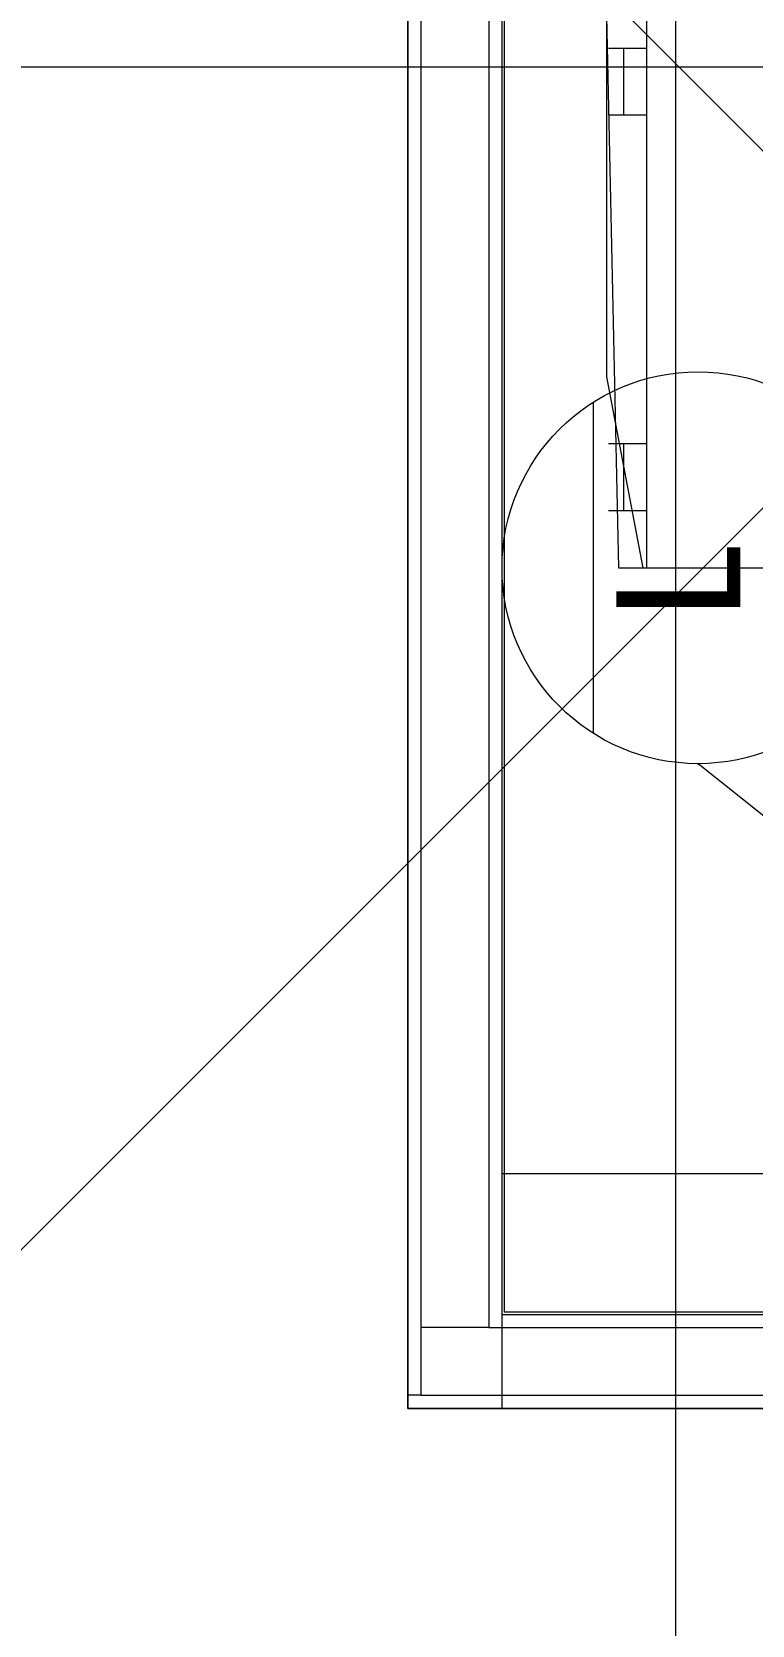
# Model space of a CAD drawing. Units: millimetres at full size, sheet at 1:100. Extents: x 3352 to 127672, y -40372 to 101181.
# Drawn here: x 66946 to 67635, y -5070 to -3545 of the extents above; entities that cross this region are included whole.
import ezdxf
from ezdxf.enums import TextEntityAlignment as Align

# ---------------------------------------------------------------- set-up
doc = ezdxf.new("R2010")
doc.units = ezdxf.units.MM
doc.header["$LTSCALE"] = 100
doc.layers.add('0-0', color=134, linetype='Continuous', lineweight=18)
doc.styles.add('ＭＳ ゴシック', font='')
doc.styles.get('ＭＳ ゴシック').set_extended_font_data('MS Gothic')

msp = doc.modelspace()

# ---------------------------------------------------------------- linework, layer by layer
at = {"layer": '0-0', "color": 3}
for p, q in [((67306, 5439.2), (67306, -4862.4)), ((67398, 5439.2), (67398, -4770.4)), ((69634.9, -4770.4), (67398, -4770.4)), ((69634.9, -4862.4), (67306, -4862.4))]:
    msp.add_line(p, q, dxfattribs=at)
at = {"layer": '0-0', "color": 5}
for p, q in [((67306, -4862.4), (67306, 5439.2)), ((67396, -4772.4), (69649.8, -4772.4))]:
    msp.add_line(p, q, dxfattribs=at)
at = {"layer": '0-0'}
for p, q in [((67306, 5426.7), (67306, -4849.9)), ((67318.5, 5361.7), (67318.5, -4784.9)), ((67383.5, 5349.2), (67383.5, -4772.4)), ((67396, -4772.4), (67396, 5349.2)), ((67562.2, -13058.2), (67562.2, 422.6)), ((65818.8, -3578.6), (69649.8, -3578.6)), ((67396, -4772.4), (68210.2, -4772.4)), ((67383.5, -4784.9), (68210.2, -4784.9)), ((67306, -4862.4), (68210.2, -4862.4)), ((67318.5, -4849.9), (68210.2, -4849.9))]:
    msp.add_line(p, q, dxfattribs=at)
at = {"layer": '0-0', "color": 140}
for p, q in [((65773.8, -1787), (69719.8, -5733)), ((65773.8, -5872.6), (69719.8, -1926.6))]:
    msp.add_line(p, q, dxfattribs=at)
at = {"layer": '0-0', "color": 27}
for p, q in [((67534.5, -4057.9), (67534.5, -3437.9)), ((67497.9, -3560.5), (67534.5, -3560.5)), ((67512.5, -3624.5), (67512.5, -3560.5)), ((67497.9, -3624.5), (67534.5, -3624.5)), ((67497.9, -3939.1), (67534.5, -3939.1)), ((67512.5, -4003.1), (67512.5, -3939.1)), ((67497.9, -4003.1), (67534.5, -4003.1))]:
    msp.add_line(p, q, dxfattribs=at)
at = {"layer": '0-0', "color": 230}
for p, q in [((67483.5, -4216.5), (67483.5, -3899.3)), ((71347.2, -7256.7), (67583.5, -4245.4)), ((67584.1, -4246.2), (67584.4, -4245.8))]:
    msp.add_line(p, q, dxfattribs=at)
at = {"layer": '0-0', "color": 8}
msp.add_line((68216, -4637.9), (67396, -4637.9), dxfattribs=at)
at = {"layer": '0-0', "color": 5}
msp.add_lwpolyline([(69649.8, -4862.4), (67396, -4862.4), (67396, 5439.2)], dxfattribs=at)
at = {"layer": '0-0', "color": 8}
msp.add_lwpolyline([(67396, -4637.9), (67396, -3337.9), (68216, -3337.9)], dxfattribs=at)
at = {"layer": '0-0', "color": 27}
msp.add_lwpolyline([(67496, -3444.7), (67496, -3875.3), (67530.7, -4057.9), (67575.5, -4057.9), (67620.3, -4057.9), (67665, -4057.9), (67709.8, -4057.9), (68112.8, -4057.9), (68157.5, -4057.9), (68216, -3465.4)], dxfattribs=at)
at = {"layer": '0-0'}
for points in [[(67496, -3529.6), (67507.5, -4057.9), (67553.3, -4057.9), (67599.2, -4057.9), (67645.1, -4057.9), (67691, -4057.9), (67736.9, -4057.9), (67782.8, -4057.9), (67828.6, -4057.9), (67874.5, -4057.9), (67920.4, -4057.9), (67966.3, -4057.9), (68012.2, -4057.9), (68058.1, -4057.9), (68103.9, -4057.9), (68149.8, -4057.9), (68216, -4030.5)], [(67383.5, -4772.4), (67383.5, -4784.9), (67318.5, -4784.9), (67318.5, -4849.9), (67306, -4849.9), (67306, -4862.4)]]:
    msp.add_lwpolyline(points, dxfattribs=at)
at = {"layer": '0-0', "color": 230}
msp.add_lwpolyline([(67584.3, -4246.5), (67583.5, -4245.4), (67584.7, -4246)], close=True, dxfattribs=at)
msp.add_circle((67583.5, -4057.9), 187.5, dxfattribs=at)

# ---------------------------------------------------------------- texts
at = {"layer": '0-0', "color": 230, "style": 'ＭＳ ゴシック'}
msp.add_text('L', height=118.8, rotation=90, dxfattribs=at).set_placement((67659.7, -4111.4), align=Align.BOTTOM_LEFT)

doc.saveas('drawing.dxf')
